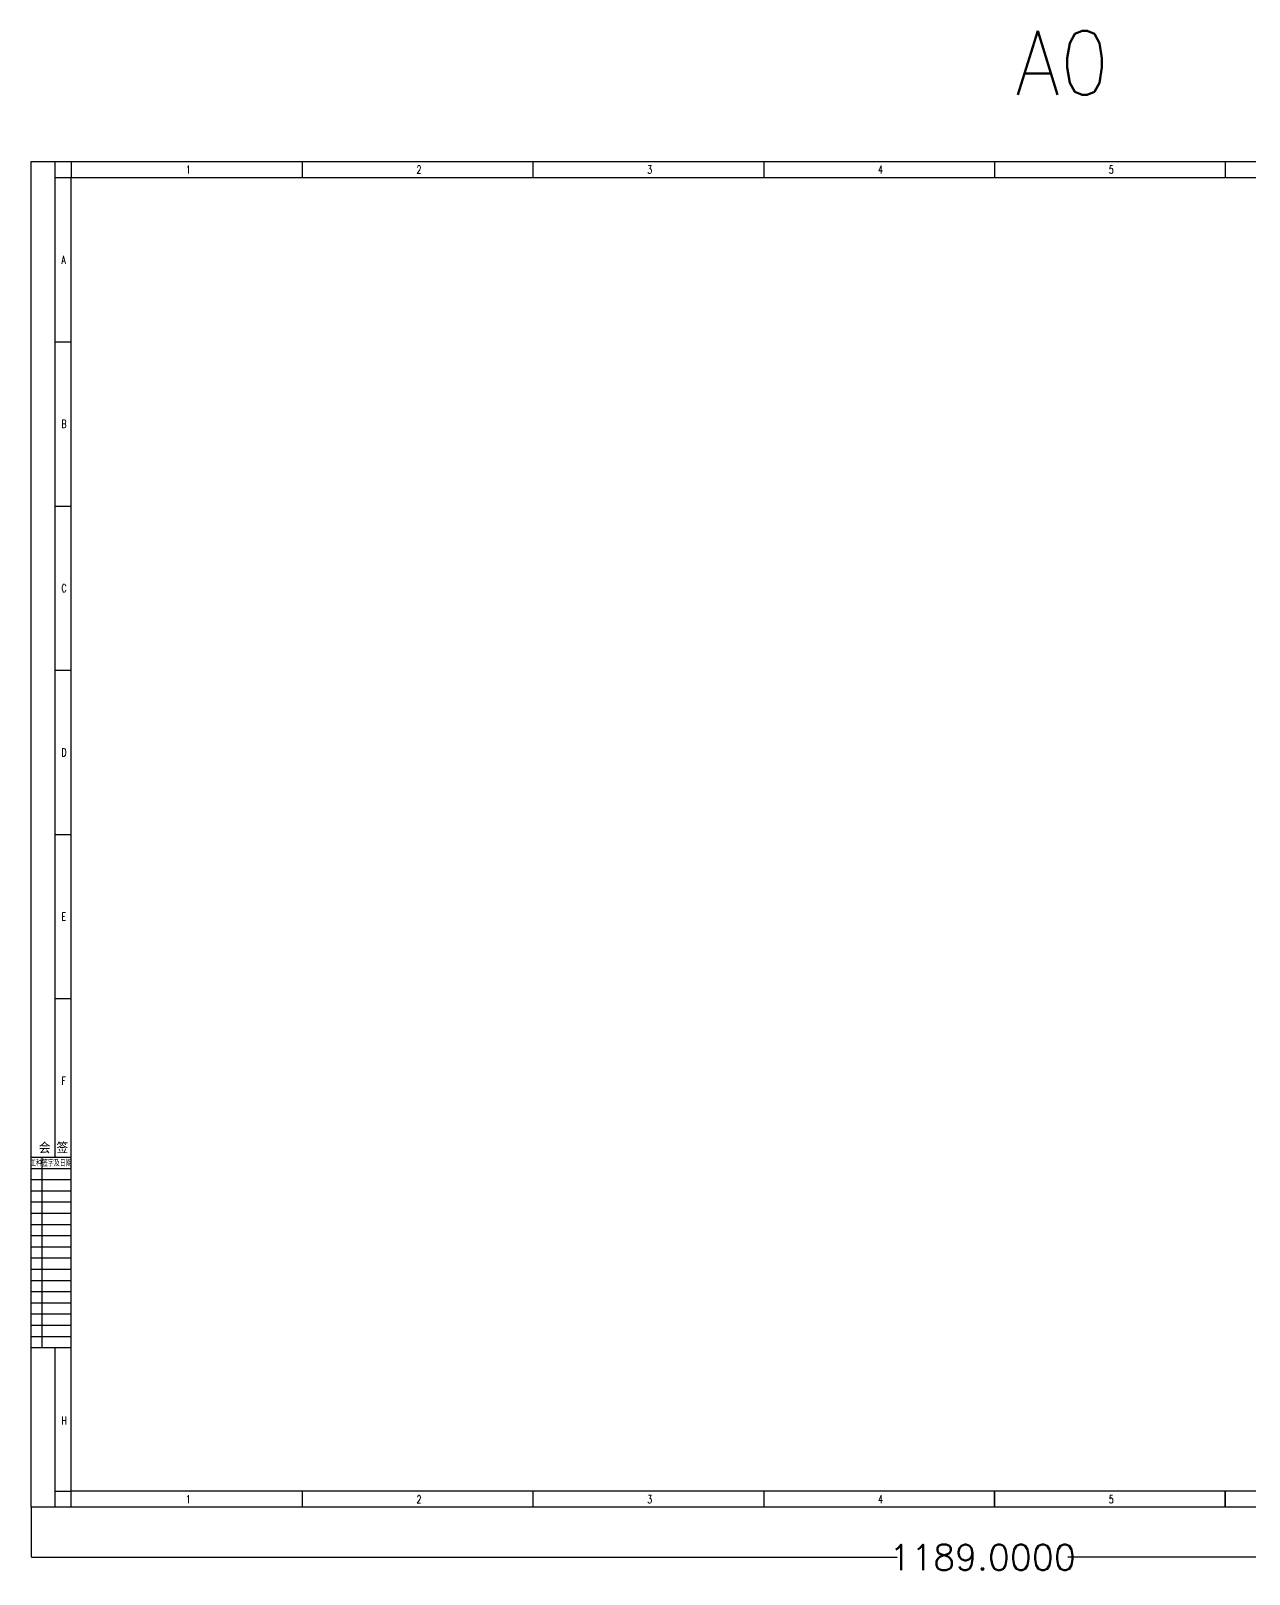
# Model space of a CAD drawing. Header units: inches. Extents: x 4920 to 79610, y 568918 to 617141.
# Drawn here: x 4920 to 42991, y 568918 to 617141 of the extents above; entities that cross this region are included whole.
import ezdxf
from ezdxf.enums import TextEntityAlignment as Align

# ---------------------------------------------------------------- set-up
doc = ezdxf.new("R2010")
doc.units = ezdxf.units.IN
doc.header["$MEASUREMENT"] = 0
doc.styles.add('HZ', font='txt_____.ttf', dxfattribs={"width": 0.7, "bigfont": 'HZTXT'})
doc.styles.add('ROMAND', font='romand__.ttf', dxfattribs={"width": 0.7, "bigfont": 'OCHINESE.shx'})
doc.styles.get("Standard").update_dxf_attribs({"font": 'txt', "bigfont": 'gbcbig.shx'})
doc.dimstyles.new('Standard-yuanban', dxfattribs={"dimtxt": 800, "dimasz": 0.18, "dimexe": 0.18, "dimexo": 0.0625, "dimgap": 0.09, "dimtad": 0, "dimtih": 1, "dimtoh": 1, "dimdec": 4, "dimlfac": 0.02, "dimzin": 0, "dimdsep": 46, "dimtxsty": 'Standard', "dimcen": 0.09, "dimadec": 0, "dimazin": 0, "dimtfac": 1, "dimtdec": 4, "dimtofl": 0, "dimtmove": 0, "dimatfit": 3, "dimfxl": 1, "dimtolj": 1, "dimtzin": 0, "dimarcsym": 0})

# ---------------------------------------------------------------- blocks, each defined once
blk = doc.blocks.new('会签')
at = {"color": 0}
for p, q in [((3629.69, -1305.73), (3604.69, -1305.73)), ((3611.37, -1424.73), (3611.37, -1305.73)), ((3629.69, -1312.73), (3604.69, -1312.73)), ((3629.69, -1319.73), (3604.69, -1319.73)), ((3629.69, -1326.73), (3604.69, -1326.73)), ((3629.69, -1333.73), (3604.69, -1333.73)), ((3629.69, -1340.73), (3604.69, -1340.73)), ((3629.69, -1347.73), (3604.69, -1347.73)), ((3629.69, -1354.73), (3604.69, -1354.73)), ((3629.69, -1361.73), (3604.69, -1361.73)), ((3629.69, -1368.73), (3604.69, -1368.73)), ((3629.69, -1375.73), (3604.69, -1375.73)), ((3629.69, -1382.73), (3604.69, -1382.73)), ((3629.69, -1389.73), (3604.69, -1389.73)), ((3629.69, -1396.73), (3604.69, -1396.73)), ((3629.69, -1403.73), (3604.69, -1403.73)), ((3629.69, -1410.73), (3604.69, -1410.73)), ((3629.69, -1417.73), (3604.69, -1417.73)), ((3629.69, -1424.73), (3604.69, -1424.73))]:
    blk.add_line(p, q, dxfattribs=at)
for s, height, style, width, p in [('会 签  ', 6, 'HZ', 0.9, (3622.23, -1302.52)), ('工种签字及日期', 3.8, 'ROMAND', 0.7, (3616.9, -1310.89))]:
    blk.add_text(s, height=height, dxfattribs=dict(at, style=style, width=width)).set_placement(p, align=Align.CENTER)
blk = doc.blocks.new('*D3')
at = {"color": 0, "lineweight": -2, "transparency": 16777216}
for p, q in [((4934, 571006), (4934, 569443)), ((64384, 571006), (64384, 569443)), ((4935, 569443), (31993, 569443)), ((64384, 569443), (37326, 569443))]:
    blk.add_line(p, q, dxfattribs=at)
at = {"color": 0, "transparency": 16777216}
for points in [[(4935, 569443), (4935, 569443), (4934, 569443)], [(64384, 569443), (64384, 569443), (64384, 569443)]]:
    blk.add_solid(points, dxfattribs=at)
at = {"layer": 'Defpoints', "color": 0, "transparency": 16777216}
for p in [(4934, 571006), (64384, 571006), (64384, 569443)]:
    blk.add_point(p, dxfattribs=at)
at = {"color": 0, "transparency": 16777216, "insert": (34659, 569443), "char_height": 800, "attachment_point": 5}
blk.add_mtext('\\A1;1189.0000', dxfattribs=at)

msp = doc.modelspace()

# ---------------------------------------------------------------- linework, layer by layer
at = {"color": 4, "flags": 128}
for points in [[(4934.44132, 571006.06866), (4934.44132, 613056.06866)], [(4934.44132, 613056.06866), (64384.44132, 613056.06866)], [(6184.44132, 613056.06866), (6184.44132, 612556.06866)], [(13396.44132, 613056.06866), (13396.44132, 612556.06866)], [(20608.44132, 613056.06866), (20608.44132, 612556.06866)], [(27820.44132, 613056.06866), (27820.44132, 612556.06866)], [(35032.44132, 613056.06866), (35032.44132, 612556.06866)], [(42244.44132, 613056.06866), (42244.44132, 612556.06866)], [(5684.44132, 612556.06866), (6184.44132, 612556.06866)], [(13396.44132, 571506.06866), (13396.44132, 571006.06866)], [(20608.44132, 571506.06866), (20608.44132, 571006.06866)], [(27820.44132, 571506.06866), (27820.44132, 571006.06866)], [(35032.44132, 571506.06866), (35032.44132, 571006.06866)], [(42244.44132, 571506.06866), (42244.44132, 571006.06866)], [(64384.44132, 571006.06866), (4934.44132, 571006.06866)]]:
    msp.add_lwpolyline(points, dxfattribs=at)
at = {"color": 4}
msp.add_lwpolyline([(5684.44132, 581937.36082), (5684.44132, 613056.06866)], dxfattribs=at)
at = {"flags": 128}
for points in [[(5684.44132, 612556.06866), (6184.44132, 612556.06866)], [(5684.44132, 607424.81866), (6184.44132, 607424.81866)], [(5684.44132, 602293.56866), (6184.44132, 602293.56866)], [(5684.44132, 597162.31866), (6184.44132, 597162.31866)], [(5684.44132, 592031.06866), (6184.44132, 592031.06866)], [(5684.44132, 586899.81866), (6184.44132, 586899.81866)], [(5684.44132, 571506.06866), (6184.44132, 571506.06866)], [(6184.44132, 571006.06866), (6184.44132, 571506.06866)], [(35032.44132, 571006.06866), (35032.44132, 571506.06866)], [(42244.44132, 571006.06866), (42244.44132, 571506.06866)]]:
    msp.add_lwpolyline(points, dxfattribs=at)
msp.add_lwpolyline([(6184.44132, 612556.06866), (63880.44132, 612556.06866), (63880.44132, 571506.06866), (6184.44132, 571506.06866)], close=True)
msp.add_lwpolyline([(5684.44132, 571006.06866), (5684.44132, 575987.36082)])

# ---------------------------------------------------------------- block references
at = {"color": 0, "xscale": 50, "yscale": 50, "zscale": 50}
msp.add_blockref('会签', (-175299.84072, 647223.82912), dxfattribs=at)

# ---------------------------------------------------------------- texts
at = {"color": 0, "style": 'HZ', "width": 0.9}
msp.add_text('A0', height=2000, dxfattribs=at).set_placement((37154.68588, 615141.1697), align=Align.CENTER)
at = {"color": 0, "style": 'HZ', "width": 0.7}
for s, p in [('1', (9761.17198, 612681.06866)), ('2', (16973.17198, 612681.06866)), ('3', (24185.17198, 612681.06866)), ('4', (31397.17198, 612681.06866)), ('5', (38609.17198, 612681.06866)), ('A', (5877.16417, 609865.08433)), ('B', (5877.16417, 604733.83433)), ('C', (5877.16417, 599602.58433)), ('D', (5877.16417, 594471.33433)), ('E', (5877.16417, 589340.08433)), ('F', (5877.16417, 584208.83433)), ('H', (5877.16417, 573592.64227)), ('1', (9761.17198, 571131.06866)), ('2', (16973.17198, 571131.06866)), ('3', (24185.17198, 571131.06866)), ('4', (31397.17198, 571131.06866)), ('5', (38609.17198, 571131.06866))]:
    msp.add_text(s, height=250, dxfattribs=at).set_placement(p)

# ---------------------------------------------------------------- dimensions: what is measured, and where the dimension line sits
dim = msp.add_linear_dim(base=(64384.44132, 569442.72601), p1=(4934.44132, 571006.06866), p2=(64384.44132, 571006.06866), dimstyle='Standard-yuanban')
dim.commit()
dim.dimension.update_dxf_attribs({"geometry": '*D3', "text_midpoint": (34659.44132, 569442.72601)})

doc.saveas('drawing.dxf')
